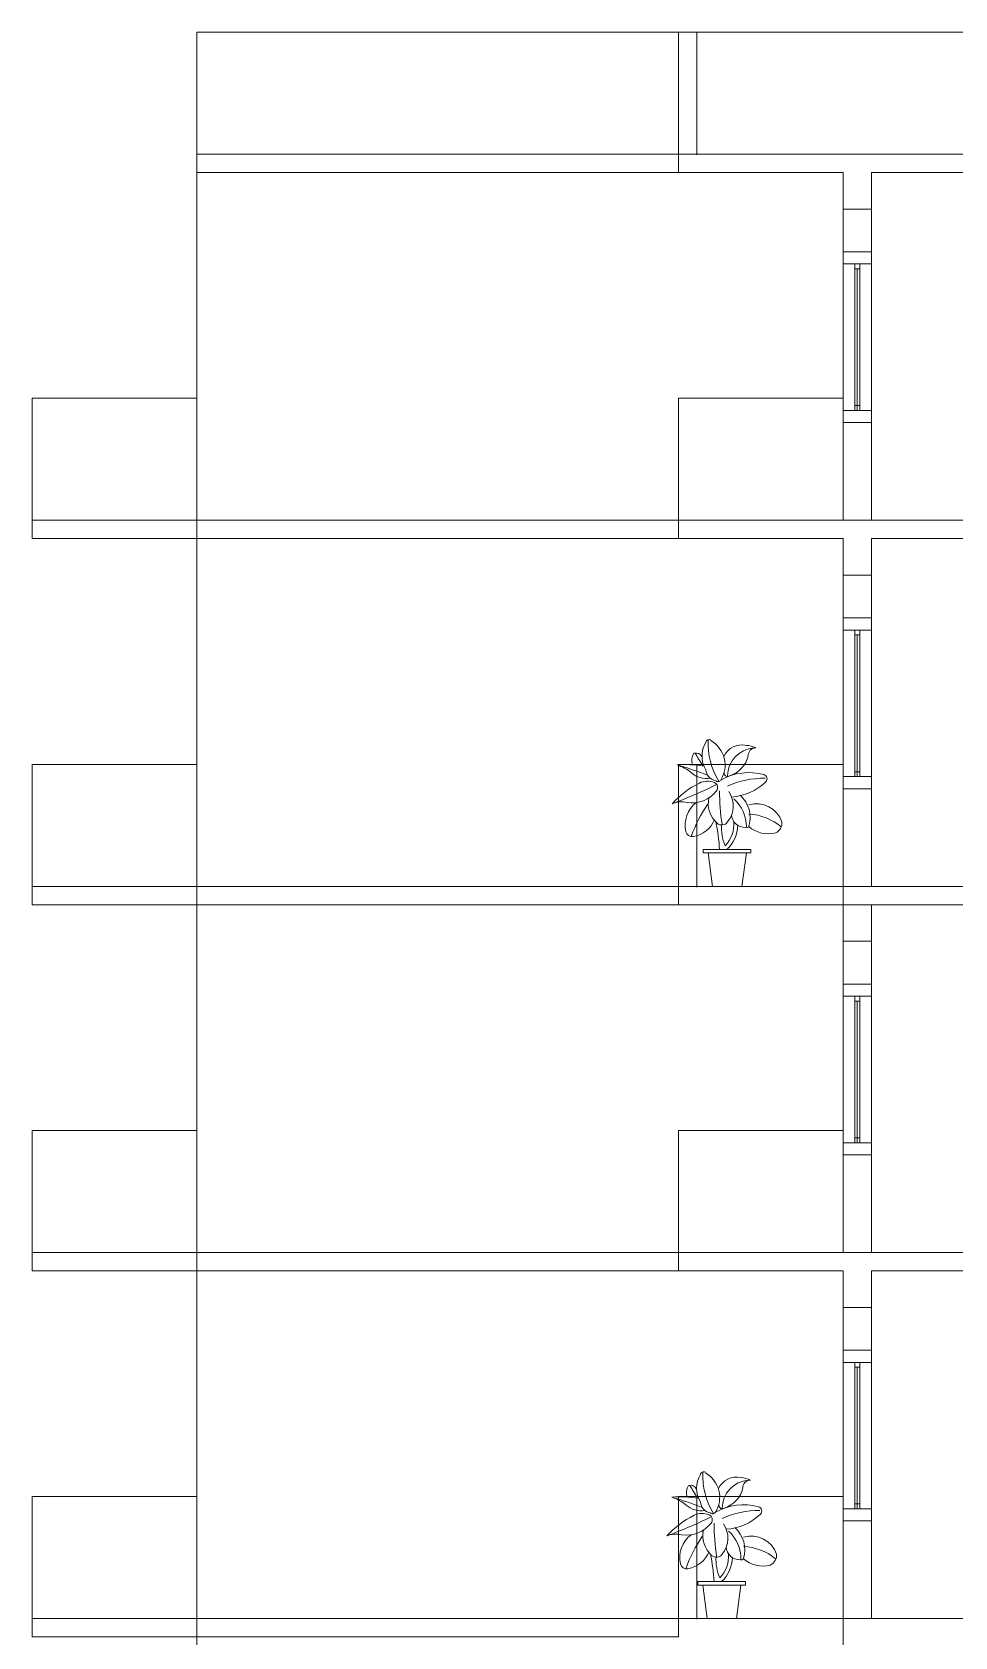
# Model space of a CAD drawing. Header units: inches. Extents: x 1090 to 1325, y 2 to 154.
# Drawn here: x 1109.58 to 1117.14, y 134.28 to 147.43 of the extents above; entities that cross this region are included whole.
import ezdxf

# ---------------------------------------------------------------- set-up
doc = ezdxf.new("R2010")
doc.units = ezdxf.units.IN
doc.header["$MEASUREMENT"] = 0
for name, color, linetype, lineweight in [('elev 1', 252, 'Continuous', 9), ('FUR', 250, 'Continuous', 9), ('walls', 250, 'Continuous', 18)]:
    doc.layers.add(name, color=color, linetype=linetype, lineweight=lineweight)
doc.layers.add('TREE', color=104, linetype='Continuous', lineweight=5, transparency=0.2)

# ---------------------------------------------------------------- blocks, each defined once
blk = doc.blocks.new('TS_TX4JCRY69AQAJP9D')
for points in [[(-6.53, 58.31, -0.41684), (-2.64, 42.51, -0.481912), (-4.59, 42.26, -0.342247), (-8.48, 46.64, -0.26696), (-8.48, 57.58, -0.497125), (-6.53, 58.56, -0.195283)], [(-1.42, 51.99, -0.36006), (7.34, 56.37, -0.113892), (10.99, 55.39, 0.422729), (8.07, 52.23, -0.268696), (0.77, 44.21, -0.687609), (-1.18, 45.18, -0.377384)], [(-9.94, 51.75, 0.381959), (-13.1, 53.21, 0.249129), (-13.59, 48.59, 0.62049)], [(-9.21, 48.1, 0.05535), (-19.67, 48.59, -0.08881), (-14.08, 45.42, 0.23543), (-6.78, 43.24, -1.125631)], [(-2.64, 42.51, -0.205137), (14.15, 44.69, -0.579639), (14.88, 41.78, -0.186386), (1.5, 35.7, 301.207595)], [(-5.07, 41.53, 0.218407), (-10.91, 41.29, 0.09322), (-21.62, 33.02, -0.162179), (-15.78, 33.51, 0.274354), (-4.34, 38.13, 0.46016), (-5.07, 41.53, 4.904044)], [(-7.26, 35.45, 0.266089), (-4.1, 25.24, 0.463079), (0.04, 25.73, 0.320357), (0.52, 37.89, -1.850789)], [(-12.13, 33.51, 0.289091), (-16.27, 21.84, 0.399896), (-13.35, 19.89, 0.255788), (-5.07, 26.7, 0.594079)], [(4.9, 36.43, -0.288425), (8.31, 24.02, -0.481191), (7.09, 23.54, -0.408348), (1.5, 28.64, -1.958987)], [(8.31, 32.54, -0.409266), (21.21, 25.73, -0.302318), (18.77, 21.35, -0.251187), (8.27, 23.91)], [(-4.6, 25.74, -0.042073), (-3.13, 14.78, 0.917888)], [(-2.4, 24.75, 0.10656), (-0.94, 16.24, 0.21569), (2.43, 25.89, -5.600516)], [(-0.21, 14.78, 0.198356), (3.97, 24.39, -2.314974)]]:
    blk.add_lwpolyline(points, format="xyb")
for points in [[(-7.75, 13.32), (-9.45, 13.32), (-9.45, 14.78), (7.34, 14.78)], [(7.34, 13.32), (9.04, 13.32), (9.04, 14.78), (-7.75, 14.78)], [(4.17, -0.05), (-5.8, -0.05), (-7.51, 13.32), (7.34, 13.32)], [(-4.34, -0.05), (5.63, -0.05), (7.34, 13.32), (-7.51, 13.32)]]:
    blk.add_lwpolyline(points)
for centre, radius, start, end in [((21.43, 57.01), 28.98, 176.94277, 211.14693), ((-2687067.84, -1613212.16), 3134149.15, 30.97983396, 30.97993766), ((11.25, 44.22), 11.21, 95.08434, 180.08437), ((-56.17, -76.79), 130.55, 68.23105, 73.43362), ((-78.79, 186.44), 163.67, 290.62553, 296.95935), ((93.07, 38.41), 96.2, 180.16537, 188.15922), ((14.26, 9.69), 33.54, 89.35182, 115.08329), ((38.19, 1.89), 55.36, 146.08326, 160.75739), ((-7.75, 23.87), 15.09, 359.66773, 47.35616), ((6.97, 7.35), 21.58, 49.59502, 86.44812)]:
    blk.add_arc(centre, radius, start, end)

msp = doc.modelspace()

# ---------------------------------------------------------------- linework, layer by layer
at = {"layer": 'elev 1'}
for p, q in [((1114.878, 147.426), (1110.933, 147.426)), ((1110.933, 107.426), (1110.933, 147.426)), ((1115.028, 147.426), (1126.967, 147.426)), ((1114.878, 146.426), (1110.933, 146.426)), ((1114.878, 146.276), (1110.933, 146.276)), ((1109.583, 143.426), (1109.583, 144.426)), ((1109.583, 144.426), (1110.933, 144.426)), ((1114.878, 143.426), (1114.878, 144.426)), ((1114.878, 144.426), (1116.228, 144.426)), ((1114.878, 143.426), (1109.583, 143.426)), ((1109.583, 143.426), (1109.583, 143.276)), ((1109.583, 143.276), (1114.878, 143.276)), ((1109.583, 140.426), (1109.583, 141.426)), ((1109.583, 141.426), (1110.933, 141.426)), ((1114.878, 140.426), (1114.878, 141.426)), ((1114.878, 141.426), (1116.228, 141.426)), ((1114.878, 140.426), (1109.583, 140.426)), ((1109.583, 140.426), (1109.583, 140.276)), ((1109.583, 140.276), (1114.878, 140.276)), ((1109.583, 137.426), (1109.583, 138.426)), ((1109.583, 138.426), (1110.933, 138.426)), ((1114.878, 137.426), (1114.878, 138.426)), ((1114.878, 138.426), (1116.228, 138.426)), ((1114.878, 137.426), (1109.583, 137.426)), ((1109.583, 137.426), (1109.583, 137.276)), ((1109.583, 137.276), (1114.878, 137.276)), ((1109.583, 134.426), (1109.583, 135.426)), ((1109.583, 135.426), (1110.933, 135.426)), ((1114.878, 134.426), (1114.878, 135.426)), ((1114.878, 135.426), (1116.228, 135.426)), ((1114.878, 134.426), (1109.583, 134.426)), ((1109.583, 134.426), (1109.583, 134.276)), ((1109.583, 134.276), (1114.878, 134.276))]:
    msp.add_line(p, q, dxfattribs=at)
at = {"layer": 'FUR'}
for p, q in [((1116.323, 145.526), (1116.323, 144.326)), ((1116.363, 145.526), (1116.323, 145.526)), ((1116.323, 145.526), (1116.323, 145.486)), ((1116.323, 145.486), (1116.363, 145.486)), ((1116.343, 145.486), (1116.343, 144.326)), ((1116.363, 145.526), (1116.363, 144.326)), ((1116.363, 145.486), (1116.363, 145.526)), ((1116.363, 144.366), (1116.323, 144.366)), ((1116.323, 144.366), (1116.323, 144.326)), ((1116.323, 144.326), (1116.363, 144.326)), ((1116.363, 144.326), (1116.363, 144.366)), ((1116.323, 142.526), (1116.323, 141.326)), ((1116.363, 142.526), (1116.323, 142.526)), ((1116.323, 142.526), (1116.323, 142.486)), ((1116.323, 142.486), (1116.363, 142.486)), ((1116.343, 142.486), (1116.343, 141.326)), ((1116.363, 142.526), (1116.363, 141.326)), ((1116.363, 142.486), (1116.363, 142.526)), ((1116.363, 141.366), (1116.323, 141.366)), ((1116.323, 141.366), (1116.323, 141.326)), ((1116.363, 141.326), (1116.363, 141.366)), ((1116.323, 141.326), (1116.363, 141.326)), ((1116.323, 139.526), (1116.323, 138.326)), ((1116.363, 139.526), (1116.323, 139.526)), ((1116.323, 139.526), (1116.323, 139.486)), ((1116.363, 139.526), (1116.363, 138.326)), ((1116.363, 139.486), (1116.363, 139.526)), ((1116.323, 139.486), (1116.363, 139.486)), ((1116.343, 139.486), (1116.343, 138.326)), ((1116.363, 138.366), (1116.323, 138.366)), ((1116.323, 138.366), (1116.323, 138.326)), ((1116.363, 138.326), (1116.363, 138.366)), ((1116.323, 138.326), (1116.363, 138.326)), ((1116.323, 136.526), (1116.323, 135.326)), ((1116.363, 136.526), (1116.323, 136.526)), ((1116.323, 136.526), (1116.323, 136.486)), ((1116.363, 136.526), (1116.363, 135.326)), ((1116.363, 136.486), (1116.363, 136.526)), ((1116.323, 136.486), (1116.363, 136.486)), ((1116.343, 136.486), (1116.343, 135.326)), ((1116.363, 135.366), (1116.323, 135.366)), ((1116.323, 135.366), (1116.323, 135.326)), ((1116.323, 135.326), (1116.363, 135.326)), ((1116.363, 135.326), (1116.363, 135.366))]:
    msp.add_line(p, q, dxfattribs=at)
at = {"layer": 'walls'}
for p, q in [((1115.028, 147.426), (1114.878, 147.426)), ((1114.878, 147.426), (1114.878, 146.426)), ((1115.028, 146.426), (1115.028, 147.426)), ((1125.765, 146.426), (1114.878, 146.426)), ((1114.878, 146.276), (1114.878, 146.426)), ((1115.028, 146.426), (1115.028, 146.421)), ((1116.228, 146.276), (1114.878, 146.276)), ((1116.228, 146.276), (1116.228, 143.426)), ((1116.458, 146.276), (1116.458, 143.426)), ((1120.988, 146.276), (1116.458, 146.276)), ((1116.228, 145.976), (1116.458, 145.976)), ((1116.458, 145.626), (1116.228, 145.626)), ((1116.458, 145.526), (1116.228, 145.526)), ((1116.228, 144.326), (1116.458, 144.326)), ((1116.228, 144.226), (1116.458, 144.226)), ((1116.228, 143.426), (1114.878, 143.426)), ((1114.878, 143.426), (1114.878, 143.276)), ((1125.765, 143.426), (1116.228, 143.426)), ((1127.117, 143.426), (1116.228, 143.426)), ((1114.878, 143.276), (1116.228, 143.276)), ((1116.228, 143.276), (1116.228, 140.426)), ((1116.458, 143.276), (1116.458, 140.426)), ((1120.988, 143.276), (1116.458, 143.276)), ((1116.228, 142.976), (1116.458, 142.976)), ((1116.458, 142.626), (1116.228, 142.626)), ((1116.458, 142.526), (1116.228, 142.526)), ((1114.878, 140.276), (1114.878, 141.426)), ((1115.028, 141.426), (1114.878, 141.426)), ((1115.028, 141.426), (1115.028, 140.421)), ((1116.228, 141.326), (1116.458, 141.326)), ((1116.228, 141.226), (1116.458, 141.226)), ((1125.765, 140.426), (1114.878, 140.426)), ((1116.228, 140.426), (1116.228, 137.426)), ((1116.458, 140.276), (1114.878, 140.276)), ((1116.458, 140.276), (1116.458, 137.426)), ((1120.988, 140.276), (1116.458, 140.276)), ((1116.228, 139.976), (1116.458, 139.976)), ((1116.458, 139.626), (1116.228, 139.626)), ((1116.458, 139.526), (1116.228, 139.526)), ((1116.228, 138.326), (1116.458, 138.326)), ((1116.228, 138.226), (1116.458, 138.226)), ((1116.228, 137.426), (1114.878, 137.426)), ((1114.878, 137.426), (1114.878, 137.276)), ((1125.765, 137.426), (1116.228, 137.426)), ((1127.117, 137.426), (1116.228, 137.426)), ((1114.878, 137.276), (1116.228, 137.276)), ((1116.228, 137.276), (1116.228, 134.426)), ((1116.458, 137.276), (1116.458, 134.426)), ((1120.988, 137.276), (1116.458, 137.276)), ((1116.228, 136.976), (1116.458, 136.976)), ((1116.458, 136.626), (1116.228, 136.626)), ((1116.458, 136.526), (1116.228, 136.526)), ((1114.878, 134.276), (1114.878, 135.426)), ((1115.028, 135.426), (1114.878, 135.426)), ((1115.028, 135.426), (1115.028, 134.421)), ((1116.228, 135.326), (1116.458, 135.326)), ((1116.228, 135.226), (1116.458, 135.226)), ((1125.765, 134.426), (1114.878, 134.426)), ((1116.228, 134.426), (1116.228, 131.426))]:
    msp.add_line(p, q, dxfattribs=at)

# ---------------------------------------------------------------- block references
at = {"layer": 'TREE', "xscale": 0.0210149276035744, "yscale": 0.0204757192096372, "zscale": 0.0015}
for p in [(1115.28, 140.427), (1115.236, 134.427)]:
    msp.add_blockref('TS_TX4JCRY69AQAJP9D', p, dxfattribs=at)

doc.saveas('drawing.dxf')
